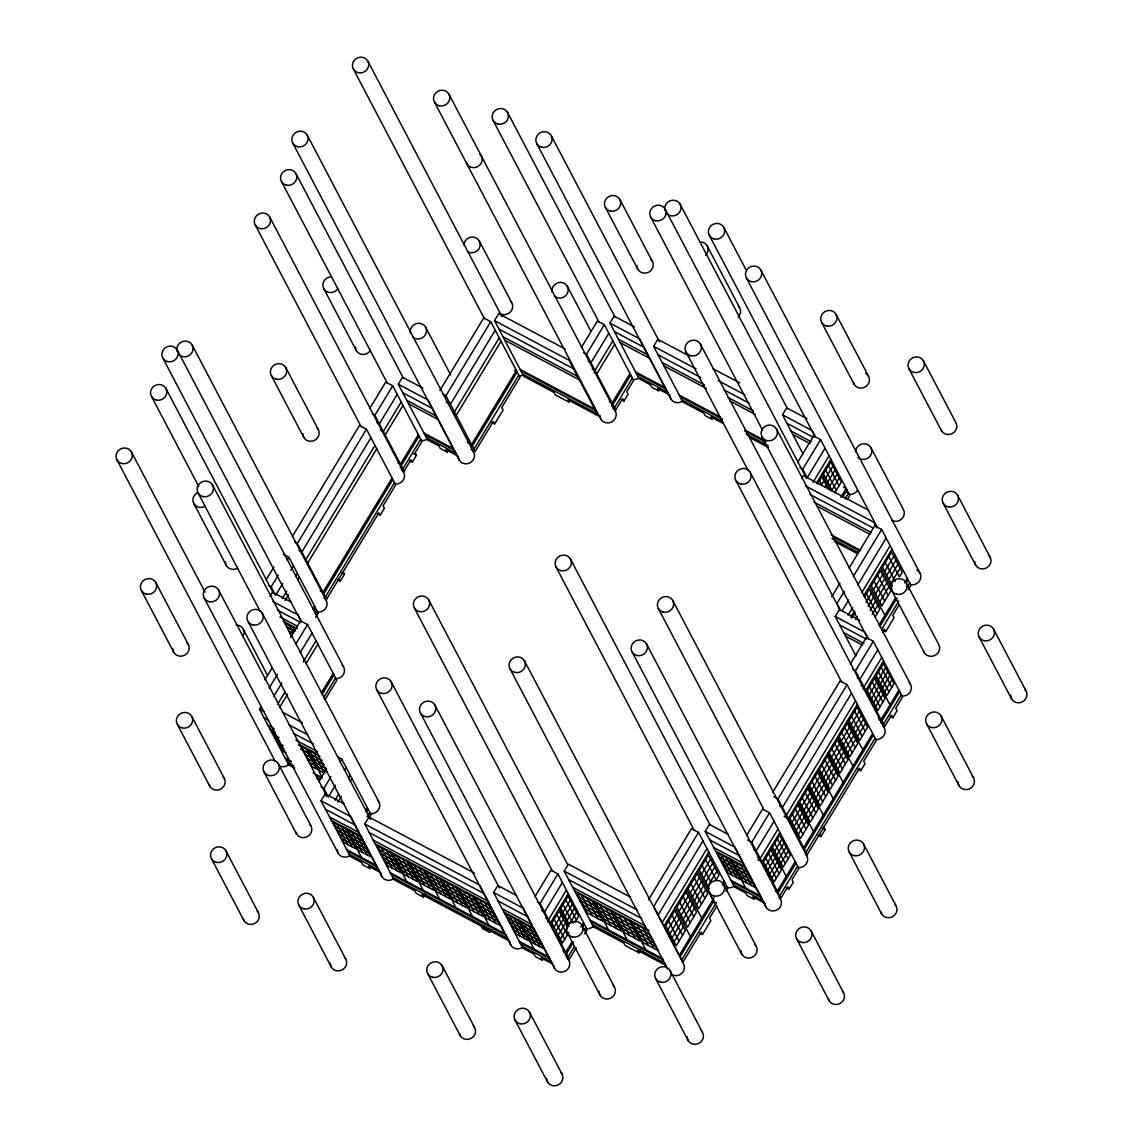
<?xml version="1.0" encoding="UTF-8"?>
<svg xmlns="http://www.w3.org/2000/svg" width="1143" height="1143" viewBox="0 0 1143 1143"><rect width="100%" height="100%" fill="white"/><g stroke="black" fill="none" stroke-linecap="round" stroke-linejoin="round"><path stroke-width="1.5" d="M265.933 580.173L273.963 566.899M292.237 536.667L359.474 425.51L366.46 429.225L395.707 484.946L383.105 505.792L384.405 508.264L380.205 515.207L377.419 513.721M369.66 408.665L385.734 382.105L392.721 385.82L421.967 441.541L415.138 452.828L416.438 455.3L412.237 462.243L409.451 460.758M282.75 583.559L275.606 595.374L271.134 586.845L278.278 575.043M287.207 560.27L288.979 557.327L283.393 554.355M380.205 515.207L378.904 512.736L326.641 599.146L297.394 543.439L366.46 429.225M412.237 462.243L410.937 459.772L404.122 471.059L374.861 415.338L392.721 385.82M270.005 596.346L272.52 592.174L291.279 602.147M448.885 449.37L447.213 452.142L440.226 448.427L438.926 445.956L427.568 439.926L398.307 384.205L402.507 377.261L422.839 388.063M290.779 570.286L293.465 565.856M370.932 437.755L301.866 551.955L299.066 550.469M397.192 394.349L379.333 423.867L376.547 422.381M282.292 598.575L286.764 591.202M295.68 576.443L297.466 573.486M305.867 559.599L374.947 445.384M401.207 401.979L383.348 431.497L380.548 430.011M285.007 600.561L288.579 594.66M297.494 579.901L299.28 576.944M307.681 563.056L376.761 448.842M385.162 434.954L403.022 405.436M264.905 679.799L272.22 667.712M290.508 637.48L300.566 620.849L307.553 624.564L336.799 680.285L324.969 699.845M439.869 390.52L483.746 317.968L490.747 321.683L519.994 377.404L501.791 407.494L503.091 409.966L494.69 423.853L491.904 422.367M312.825 609.076L314.611 606.133M392.078 478.031L323.012 592.231L320.211 590.745M418.338 434.626L400.479 464.144L397.693 462.658M313.611 610.591L315.397 607.633M323.798 593.746L392.878 479.546M401.279 465.644L419.138 436.126M269.148 688.043L277.378 674.441M295.666 644.209L307.553 624.564M494.69 423.853L493.39 421.381L475.188 451.471L445.941 395.749L490.747 321.683M315.239 613.691L317.025 610.733L314.239 609.248M325.426 596.846L394.506 482.646M420.753 439.226L402.907 468.744L400.107 467.258M294.794 768.096L288.736 764.881L259.49 709.16L261.175 706.388M494.505 320.597L569.028 360.216L598.275 415.923L568 399.836L569.3 402.307L555.327 394.878L554.026 392.406L523.751 376.318L494.505 320.597L498.705 313.653L565.456 349.144M315.682 617.277L318.24 613.048L288.979 557.327M337.499 579.701L340.3 581.187L344.5 574.243L343.2 571.771M273.634 696.573L281.864 682.971M300.138 652.739L312.025 633.093M495.219 330.213L450.413 404.279L446.227 402.05M277.635 704.217L284.95 692.115M303.238 661.883L316.039 640.723M454.428 411.909L499.22 337.842M279.449 707.674L287.679 694.058M305.967 663.826L317.854 644.181M501.034 341.3L456.243 415.366L453.442 413.88M321.283 693.015L333.17 673.37M516.365 370.489L471.559 444.556L467.373 442.327M322.083 694.53L333.97 674.87M472.359 446.07L517.15 371.989L514.364 370.503M323.712 697.63L335.599 677.97M473.988 449.17L518.779 375.09M318.654 781.812L326.684 768.525M581.301 347.558L597.36 320.997L604.347 324.712L633.608 380.419L626.778 391.706L628.078 394.192L623.878 401.136L621.078 399.65M327.584 795.585L323.855 788.47L330.999 776.668M339.914 761.91L341.7 758.952L337.514 756.723M623.878 401.136L622.578 398.65L615.748 409.937L586.502 354.23L604.347 324.712M359.831 833.847L379.99 872.252L368.646 866.223L369.946 868.694L362.96 864.98L361.659 862.508L350.301 856.464L321.04 800.757L325.241 793.813L344 803.772M609.948 323.083L639.651 338.871L668.898 394.592L657.539 388.563L658.839 391.035L651.853 387.32L650.553 384.848L639.194 378.804L609.948 323.083L614.148 316.14L634.465 326.941M328.327 797L335.471 785.198M344.4 770.439L346.186 767.482M608.833 333.227L590.974 362.76L588.174 361.274M335.013 800.214L338.585 794.299M348.401 778.069L350.187 775.111M612.834 340.871L594.989 370.389L592.188 368.903M337.728 802.186L341.3 796.285M350.215 781.526L352.001 778.569M614.648 344.329L596.803 373.847L594.003 372.361M365.546 810.716L367.332 807.758M629.979 373.504L612.119 403.022L609.319 401.536M366.331 812.216L368.117 809.273M612.905 404.536L630.765 375.018M367.074 816.802L369.746 812.373M632.393 378.119L614.534 407.637L611.748 406.151M424.91 894.24L423.224 897.026L416.238 893.312L414.938 890.826L393.978 879.681L364.717 823.974L368.918 817.031L474.388 873.081M723.333 423.524L710.832 416.881L712.132 419.367L705.145 415.652L703.845 413.166L682.871 402.022L653.625 346.3L657.825 339.357L689.3 356.087M369.246 817.502L370.961 814.673L341.7 758.952M503.906 912.1L533.595 927.887L552.555 963.978L541.196 957.948L542.496 960.42L535.51 956.705L534.21 954.234L522.851 948.19L493.605 892.483L497.805 885.525L516.565 895.498M803.286 454.4L782.498 414.809L786.698 407.865L807.029 418.667M491.304 929.53L489.618 932.317L482.632 928.602L484.303 925.816M534.881 896.755L550.955 870.18L557.941 873.895L587.188 929.616L584.63 933.845M797.528 462.501L813.602 435.926L820.588 439.641L849.835 495.362L847.277 499.591M576.158 947.847L569.343 959.134L540.082 903.413L557.941 873.895M825.06 448.17L807.215 477.688L802.729 469.173L820.588 439.641M640.709 950.076L639.023 952.862L625.05 945.432L623.749 942.961L593.474 926.859L564.228 871.137L568.428 864.194L630.522 897.212M801.757 478.417L803.443 475.631L868.637 510.292M562.413 882.425L544.568 911.943L541.768 910.457M566.428 890.054L548.569 919.572L545.768 918.086M813.002 482.375L829.075 455.8M568.242 893.512L550.383 923.03L547.583 921.544M816.602 482.875L830.89 459.257M817.488 483.846L821.817 476.688L828.175 488.804M554.055 927.102L561.342 915.072M562.985 912.343L570.271 900.313M823.989 480.817L821.731 484.532L819.56 480.403M825.632 478.088L832.918 466.058M556.155 931.102L563.442 919.058M565.085 916.343L572.357 904.299M824.589 487.289L826.089 484.818M827.732 482.089L835.004 470.059M558.255 935.088L565.528 923.058M567.185 920.329L574.458 908.299M829.832 486.089L837.105 474.045M560.356 939.089L567.628 927.059L559.17 910.942L551.883 922.972L562.456 943.089L568.985 932.288M576.558 912.3L569.285 924.33L560.813 908.214L568.1 896.169L578.658 916.286L575.015 922.315M839.205 478.045L831.933 490.076L823.46 473.959L830.747 461.929L841.305 482.046L834.776 492.833M571.957 941.889L565.714 952.219L562.913 950.733M580.887 927.13L583.559 922.701M840.848 497.305L846.206 488.447L843.405 486.961M573.643 941.918L566.499 953.733L563.699 952.248M582.573 927.159L584.359 924.216M842.534 497.334L847.006 489.961M574.372 946.504L568.128 956.834L565.328 955.348M584.202 930.259L585.988 927.316M845.063 498.962L848.635 493.062L845.834 491.576M648.538 899.698L691.501 828.661L698.502 832.375L727.748 888.082L725.934 891.097M831.718 596.817L839.948 583.216M849.092 568.1L874.695 525.78L881.682 529.495L910.942 585.216L908.214 589.717M698.502 832.375L653.696 906.442L682.942 962.163L701.145 932.074L702.445 934.545L710.846 920.658L709.546 918.172L716.832 906.142M844.206 591.474L836.89 603.561L840.619 610.662M853.335 576.358L881.682 529.495M705.231 831.361L734.935 847.149L764.196 902.87L752.837 896.826L754.137 899.312L747.151 895.598L745.85 893.112L734.492 887.082L705.231 831.361L709.432 824.417L728.191 834.39M856.007 656.039L835.219 616.448L839.419 609.505L859.75 620.306M658.168 914.971L702.974 840.905M842.277 610.576L848.678 599.989M857.821 584.873L886.168 538.024M662.183 922.601L706.974 848.535M848.106 615.191L852.678 607.633M861.822 592.517L890.168 545.654M663.997 926.059L708.789 851.992M850.835 617.134L854.493 611.091M863.637 595.974L891.983 549.111M851.721 618.106L855.207 612.334M864.665 596.703L869.237 589.145L879.796 609.262L875.224 616.82M667.883 929.773L677.013 914.686M679.085 911.257L688.215 896.155M690.286 892.74L699.416 877.638M701.473 874.224L710.617 859.122M855.636 619.349L857.379 616.463M865.965 602.275L871.395 593.288M873.466 589.859L882.596 574.772M884.668 571.343L893.797 556.255M669.984 933.774L679.113 918.672M681.171 915.257L690.315 900.155M692.372 896.741L701.516 881.639M703.574 878.224L712.703 863.122M868.066 606.276L873.495 597.275M875.567 593.86L884.696 578.758M886.768 575.343L895.898 560.241M672.07 937.774L681.214 922.672M683.271 919.258L692.415 904.156M694.473 900.741L703.602 885.639M705.674 882.225L714.804 867.123M870.166 610.262L875.595 601.275M877.667 597.86L886.797 582.759M888.868 579.344L897.998 564.242M674.17 941.761L683.3 926.673M685.371 923.244L694.501 908.156M696.573 904.727L705.702 889.625M707.774 886.211L716.904 871.109M872.252 614.262L877.695 605.276M879.767 601.847L888.897 586.759M890.969 583.33L900.098 568.242M746.522 835.633L762.581 809.073L769.568 812.787L798.828 868.509L791.999 879.796L793.299 882.267L789.099 889.211L786.298 887.725M772.825 792.128L840.062 680.971L847.049 684.686L876.295 740.407L863.694 761.252L864.994 763.724L860.793 770.668L858.007 769.182M850.249 664.126L866.323 637.565L873.309 641.28L902.556 697.001L895.726 708.289L897.026 710.76L892.826 717.704L890.04 716.218M679.313 955.248L714.061 897.798M722.29 884.196L724.119 881.167M878.967 625.15L895.426 597.946M904.556 582.83L907.299 578.301M680.114 956.748L713.932 900.827M723.076 885.711L724.905 882.682M879.753 626.664L897.126 597.946M906.27 582.83L908.099 579.801M789.099 889.211L787.798 886.739L780.969 898.027L751.723 842.305L769.568 812.787M860.793 770.668L859.493 768.196L807.229 854.607L777.983 798.9L847.049 684.686M892.826 717.704L891.526 715.232L884.711 726.519L855.45 670.798L873.309 641.28M681.742 959.849L716.475 902.413M881.382 629.764L898.755 601.047M906.985 587.445L909.728 582.901M882.51 632.193L884.339 629.193L885.639 631.665L894.04 617.777L892.74 615.305L899.112 604.761M774.054 821.317L756.195 850.835L753.408 849.349M851.521 693.215L782.455 807.415L779.655 805.929M877.781 649.81L859.922 679.328L857.136 677.842M778.054 828.946L760.209 858.464L757.409 856.979M786.455 815.059L855.535 700.845M881.796 657.439L863.937 686.957L861.136 685.471M779.869 832.404L762.024 861.922L757.823 859.693M857.35 704.302L788.27 818.517L784.084 816.288M883.61 660.897L865.751 690.415L862.951 688.929M765.696 865.994L772.968 853.95M774.625 851.235L781.898 839.191M792.042 822.431L800.086 809.13M801.9 806.115L809.958 792.813M811.773 789.813L819.817 776.497M821.646 773.497L829.689 760.181M831.504 757.18L839.548 743.879M841.377 740.864L849.42 727.562M851.249 724.548L859.293 711.246M869.423 694.487L876.71 682.442M878.353 679.728L885.639 667.683M767.796 869.98L775.068 857.95M776.726 855.221L783.998 843.191M794.142 826.432L802.186 813.13M804 810.116L812.044 796.814M813.873 793.799L821.917 780.498M823.732 777.483L831.79 764.181M833.604 761.167L841.648 747.865M843.477 744.865L851.521 731.549M853.335 728.548L861.393 715.232M871.523 698.487L878.81 686.443M880.453 683.714L887.725 671.684M769.896 873.981L777.169 861.951M778.812 859.222L786.098 847.192M796.228 830.432L804.286 817.131M806.101 814.116L814.145 800.814M815.973 797.8L824.017 784.498M825.832 781.483L833.876 768.182M835.704 765.167L843.748 751.865M845.577 748.851L853.621 735.549M855.435 732.534L863.479 719.233M873.623 702.474L880.896 690.443M882.553 687.715L889.825 675.684M771.982 877.981L779.269 865.937M780.912 863.222L788.199 851.178M798.328 834.419L806.372 821.117M808.201 818.102L816.245 804.801M818.059 801.8L826.118 788.484M827.932 785.484L835.976 772.182M837.805 769.168L845.849 755.866M847.663 752.851L855.721 739.55M857.536 736.535L865.58 723.233M875.724 706.474L882.996 694.43M884.639 691.715L891.926 679.671M777.34 891.111L795.199 861.593M803.6 847.692L872.666 733.492M898.927 690.086L881.067 719.604L878.281 718.118M795.985 863.094L778.14 892.612L775.34 891.126M804.386 849.206L873.466 735.006M899.727 691.586L881.867 721.104L879.067 719.619M779.769 895.712L797.614 866.194M806.015 852.307L875.095 738.107M901.341 694.687L883.496 724.205L880.696 722.719M818.088 835.162L820.888 836.647L825.089 829.704L823.789 827.232M712.918 368.646L739.678 382.862M653.625 346.3L696.116 368.903M718.161 380.605L744.922 394.835M782.498 414.809L812.202 430.597L815.188 436.283M614.42 331.613L644.123 347.401M658.097 354.83L700.602 377.419M724.205 389.977L749.394 403.365M786.984 423.339L813.559 437.469M618.434 339.257L648.138 355.044M662.111 362.474L704.602 385.062M728.22 397.607L753.394 410.994M790.985 430.968L811.316 441.769M620.249 342.714L649.953 358.502M663.926 365.931L706.417 388.52M730.034 401.064L755.223 414.452M792.799 434.426L810.001 443.57M635.565 371.889L665.269 387.677M679.242 395.107L720.176 416.866M745.35 430.254L765.81 441.127M636.365 373.404L666.055 389.191M680.042 396.621L722.533 419.21M744.579 430.925L765.038 441.798M637.994 376.504L667.683 392.292M681.671 399.721L722.59 421.467M746.208 434.026L768.239 445.741M749.908 437.655L768.668 447.627M583.702 352.744L586.502 354.23M799.943 467.687L802.729 469.173M805.444 485.875L873.752 522.194L876.738 527.88M498.977 329.127L573.5 368.732M809.93 494.405L873.581 528.252M502.991 336.756L577.515 376.376M813.93 502.048L871.38 532.581M504.806 340.214L579.33 379.833M817.302 506.32L870.08 534.381M612.948 408.451L615.748 409.937M520.122 369.403L594.646 409.008M831.061 534.681L860.565 550.369M520.922 370.904L595.446 410.523M833.418 537.024L859.807 551.055M522.551 374.004L597.06 413.623M831.933 538.467L858.336 552.498M834.547 541.511L857.25 553.583M443.141 394.264L445.941 395.749M882.839 630.179L885.639 631.665M398.307 384.205L428.011 399.993L435.697 414.623M835.219 616.448L864.922 632.236L867.908 637.923M402.793 392.735L432.483 408.522M839.705 624.978L866.28 639.094M406.794 400.364L436.497 416.152L452.828 447.256M843.705 632.608L864.022 643.409M408.608 403.822L438.312 419.61M845.52 636.065L862.722 645.209M471.002 449.242L475.188 451.471M423.939 433.011L453.628 448.799L457.271 455.714L445.913 449.67L447.213 452.142M424.725 434.511L454.428 450.299M426.353 437.612L456.057 453.4M372.061 413.852L374.861 415.338M852.649 669.312L855.45 670.798M413.652 453.814L416.438 455.3M401.322 469.573L404.122 471.059M294.594 541.953L297.394 543.439M773.782 796.671L777.983 798.9M341.7 572.757L344.5 574.243M822.288 828.218L825.089 829.704M323.84 597.66L326.641 599.146M268.334 585.359L271.134 586.845M747.522 840.076L751.723 842.305M315.439 611.562L318.24 613.048M273.02 601.618L298.023 614.905L301.009 620.592M277.492 610.148L300.938 622.606M709.717 839.891L739.407 855.678M279.935 616.949L297.137 626.078M713.718 847.52L743.421 863.308M283.307 621.235L297.38 628.707M715.532 850.978L745.236 866.765M286.593 626.893L294.951 631.336L292.779 627.207L284.421 622.749L285.864 625.507M719.761 857.136L731.863 863.579M734.606 865.037L746.722 871.466M288.693 630.879L293.308 633.336L289.036 625.207M721.847 861.136L733.963 867.58M736.706 869.023L748.808 875.467M723.948 865.137L736.063 871.566M738.807 873.023L750.908 879.467M726.048 869.123L738.164 875.567M740.907 877.024L753.008 883.453M730.863 880.167L760.552 895.955M731.649 881.682L761.352 897.469M733.277 884.782L762.981 900.57M699.659 933.059L702.445 934.545M282.321 712.118L302.509 722.847M259.49 709.16L264.147 711.632M288.993 724.833L307.624 734.749M564.228 871.137L637.194 909.928M263.962 717.69L268.619 720.161M293.465 733.363L313.653 744.093M568.7 879.667L641.666 918.458M267.976 725.319L274.177 728.62M295.923 740.178L317.654 751.723M572.7 887.311L645.681 926.087M269.791 728.777L274.449 731.249M299.295 744.464L317.925 754.366M574.529 890.768L649.053 930.373M275.32 732.649L272.191 730.991L282.75 751.108L285.879 752.766M298.423 744.936L306.01 748.965L316.568 769.082L311.882 766.582L301.309 746.479M319.94 756.38L309.453 750.794L320.011 770.911L324.712 773.411L314.154 753.294M274.363 735.12L279.049 737.621M300.58 749.065L308.181 753.094M311.625 754.923L322.112 760.509M579.087 897.112L594.289 905.185M597.718 907.013L612.919 915.086M616.348 916.915L631.55 924.987M634.979 926.816L650.181 934.888L656.468 946.875L641.28 938.803M276.463 739.121L279.592 740.778M305.581 754.594L310.282 757.095M313.725 758.923L324.212 764.51M581.187 901.098L596.389 909.171M599.818 911L615.02 919.086M618.449 920.901L633.651 928.988M637.08 930.816L652.282 938.889M278.549 743.107L283.25 745.607M307.681 758.595L312.382 761.095M315.811 762.924L326.312 768.496M583.287 905.099L598.475 913.171M601.918 915L617.106 923.073M620.549 924.901L635.737 932.974M639.18 934.803L654.367 942.889M280.649 747.108L283.778 748.779M309.782 762.595L314.482 765.081M317.911 766.91L326.955 771.725M585.387 909.099L600.575 917.172M604.018 919.001L619.206 927.073M622.649 928.902L637.837 936.974M285.107 757.966L291.322 761.267M313.053 772.811L322.369 777.769L307.053 748.579M589.845 919.944L662.811 958.734M285.907 759.466L290.565 761.952M315.397 775.154L321.612 778.454M590.631 921.458L663.612 960.249M287.536 762.567L293.737 765.867M317.025 778.254L320.14 779.897M592.26 924.558L665.24 963.349M666.483 965.678L637.723 950.39L639.023 952.862M321.054 786.984L323.855 788.47M537.296 901.927L540.082 903.413M321.04 800.757L350.744 816.545L359.231 832.704L329.527 816.916M364.717 823.974L479.617 885.053L504.434 932.317M493.605 892.483L523.308 908.271L531.781 924.43L502.091 908.642M325.526 809.287L355.216 825.075M369.203 832.504L484.103 893.569M498.077 900.998L527.78 916.786M373.204 840.134L488.104 901.213M331.341 820.374L361.045 836.162M375.018 843.591L489.918 904.67M335.571 826.532L347.672 832.961M350.415 834.419L362.531 840.862M379.39 849.82L392.778 856.936M395.807 858.55L409.18 865.665M412.223 867.28L425.596 874.395M428.625 875.995L442.012 883.11M445.041 884.725L458.429 891.84M461.458 893.455L474.845 900.57M477.874 902.17L491.261 909.285M508.121 918.258L520.236 924.687M522.965 926.144L535.081 932.588M337.656 830.518L349.772 836.962M352.515 838.419L364.617 844.863M381.491 853.821L394.864 860.936M397.893 862.551L411.28 869.666M414.309 871.266L427.696 878.381M430.725 879.996L444.113 887.111M447.142 888.725L460.529 895.841M463.558 897.441L476.945 904.556M479.974 906.17L493.362 913.286M510.221 922.244L522.322 928.688M525.066 930.145L537.181 936.574M339.757 834.519L351.873 840.962M354.616 842.42L366.717 848.849M383.577 857.821L396.964 864.922M399.993 866.537L413.38 873.652M416.409 875.267L429.797 882.382M432.826 883.996L446.213 891.111M449.242 892.712L462.629 899.827M465.658 901.441L479.046 908.556M482.075 910.171L495.462 917.286M512.321 926.244L524.423 932.688M527.166 934.145L539.282 940.575M566.542 957.648L569.343 959.134M341.857 838.519L353.973 844.948M356.702 846.406L368.818 852.849M385.677 861.808L399.064 868.923M402.093 870.537L415.481 877.653M418.509 879.267L431.897 886.382M434.926 887.982L448.313 895.098M451.342 896.712L464.73 903.827M467.758 905.442L481.146 912.557M484.175 914.157L497.548 921.272M514.421 930.245L526.523 936.674M529.266 938.132L541.382 944.575M346.672 849.549L376.361 865.337M390.349 872.766L505.249 933.845L508.878 940.76L421.924 894.54L423.224 897.026M519.222 941.275L548.926 957.062M347.458 851.064L377.161 866.851M391.135 874.281L506.035 935.36M520.022 942.789L549.712 958.577M349.086 854.164L378.79 869.952M392.763 877.381L507.663 938.46M521.637 945.89L551.34 961.677M923.315 360.602L955.819 422.51A8.258 7.772 -27.7 0 1 951.676 433.84A8.258 7.772 -27.7 0 1 940.775 428.954M909.042 368.918L941.546 430.825M957.463 495.005L989.967 556.912M943.204 503.32L975.708 565.228M835.962 314.168L868.466 376.076M993.453 628.864L1025.957 690.772M821.688 322.483L854.192 384.391M979.194 637.18L1011.698 699.087M870.795 447.427L903.299 509.335A8.258 7.772 -27.7 0 1 891.969 520.436M760.738 269.791L919.829 572.8M723.662 227.143L745.993 269.691M746.465 278.106L877.381 527.466M906.099 582.43L938.603 644.338A8.258 7.772 -27.7 0 1 934.46 655.668A8.258 7.772 -27.7 0 1 923.558 650.781M888.811 556.784L899.37 576.901L902.198 572.229L891.626 552.112L882.496 567.214L892.354 586.002M885.325 562.542L895.183 581.33M709.403 235.458L815.288 437.14M828.489 465.644L839.048 485.761M880.782 567.628L892.069 589.131M891.84 590.745L924.344 652.653M825.717 470.244L836.276 490.361M707.074 245.659L739.578 307.567M877.61 575.3L888.168 595.417M679.985 203.925L787.527 408.765M821.96 474.031L830.832 490.918M874.124 581.073L884.682 601.175M940.946 715.689L973.45 777.597M869.58 586.145L884.911 615.334M665.026 208.883L806.587 478.517M866.408 593.817L876.967 613.934M776.383 428.768L910.399 684.043M926.673 724.005L959.177 785.913M650.767 217.213L762.524 430.068M762.124 437.083L868.008 638.78M881.21 667.283L891.769 687.386M878.438 671.87L888.997 691.986M874.681 675.656L889.997 704.845M700.33 343.9L840.234 610.362M619.72 199.225L652.224 261.133M872.28 682.042L882.853 702.159M869.509 686.629L880.067 706.745M750.122 472.188L884.139 727.448M686.071 352.215L748.151 470.459M605.461 207.54L637.965 269.448M735.863 480.503L841.748 682.185M854.635 711.217L865.194 731.334M551.112 135.417L659.482 341.828M851.564 716.304L862.122 736.421M847.477 720.619L862.808 749.808M844.763 727.534L855.321 747.651M536.839 143.732L670.855 398.993M841.691 732.62L852.249 752.737M837.619 736.935L852.935 766.124M507.435 112.2L614.977 317.04M834.89 743.85L845.463 763.967M831.833 748.936L842.391 769.053M827.746 753.251L843.063 782.441M493.162 120.515L599.046 322.212M825.032 760.166L835.59 780.283M863.465 843.777L895.969 905.685M821.96 765.253L832.518 785.355M567.214 286.05L590.774 330.941M817.874 769.568L833.204 798.757M815.159 776.483L825.717 796.6M849.206 852.092L881.71 914M812.087 781.555L822.646 801.672M448.799 93.955L615.191 410.88M808.015 785.884L823.331 815.073M805.301 792.799L815.859 812.916M802.229 797.871L812.787 817.988M819.588 834.176L820.888 836.647M434.54 102.27L600.918 419.195M798.143 802.2L813.459 831.375M795.428 809.115L805.986 829.232M792.356 814.187L802.915 834.304M672.655 600.275L806.672 855.535M479.174 240.759L511.678 302.666M658.382 608.59L764.281 810.287M777.483 838.791L788.041 858.893M367.703 60.865L501.934 316.54M774.697 843.377L785.27 863.494M770.953 847.163L786.27 876.352M810.958 930.602L843.463 992.51M768.553 853.55L779.112 873.652M353.43 69.18L484.346 318.54M765.781 858.136L776.34 878.253M646.395 643.695L780.412 898.955M796.685 938.917L829.189 1000.825M632.136 652.01L766.139 907.271M740.807 865.351L751.365 885.468M736.178 862.894L746.736 883.01M730.391 858.879L745.707 888.054M570.343 558.813L710.246 825.275M725.948 857.45L736.521 877.567M721.333 854.993L731.891 875.109M723.605 884.168L756.109 946.075M556.084 567.128L694.315 830.447M705.617 859.665L716.175 879.781L719.004 875.109L708.446 854.993L699.316 870.094L709.174 888.883M425.51 326.969L450.699 374.947M702.131 865.422L710.603 881.553M709.332 892.483L741.836 954.391M697.601 870.509L712.918 899.684M307.096 134.874L473.488 451.799M694.415 878.181L704.974 898.298M690.929 883.939L701.488 904.056M686.4 889.025L701.716 918.215M292.837 143.189L459.215 460.115M683.214 896.698L693.787 916.815M679.728 902.456L690.301 922.572M295.794 173.307L403.336 378.147M675.199 907.542L690.515 936.731M672.027 915.214L682.585 935.331M281.535 181.637L387.42 383.319M668.541 920.972L679.099 941.089M524.351 660.625L683.428 963.649A8.258 7.772 -27.7 0 1 672.098 974.75M331.17 276.82A8.258 7.772 -27.7 0 0 323.898 288.85L356.402 350.758M669.941 970.378L702.445 1032.286M649.453 933.517L648.01 930.759L632.822 922.687L643.38 942.804L658.568 950.876L657.168 948.204M510.078 668.941L667.512 968.807M269.534 216.727L403.55 471.988M643.309 928.259L653.867 948.376M637.508 925.173L648.067 945.29M630.422 920.472L645.738 949.662M624.678 918.358L635.237 938.474M655.682 978.694L688.186 1040.601M618.877 915.272L629.436 935.388M255.275 225.042L361.159 426.725M611.791 910.571L627.107 939.746M606.047 908.456L616.606 928.573M600.246 905.37L610.805 925.487M593.16 900.67L608.476 929.845M587.416 898.555L597.975 918.672M428.639 599.732L567.714 864.622M581.616 895.469L592.174 915.586M581.901 925.087L614.405 986.995M414.38 608.047L552.626 871.366M565.842 899.898L576.401 920.015M285.65 367.36L318.154 429.268M563.07 904.484L572.929 923.273M559.313 908.271L568.985 926.702M567.628 933.402L600.132 995.31M556.912 914.657L567.485 934.774M271.377 375.676L303.881 437.583M554.141 919.243L564.699 939.36M434.754 704.802L568.771 960.063M420.495 713.118L554.512 968.378M529.166 926.459L539.725 946.575M524.551 924.001L535.11 944.118M518.751 919.986L534.067 949.176M339 578.715L340.3 581.187M391.077 681.585L499.448 887.997M514.321 918.572L524.88 938.689M509.692 916.115L520.251 936.231M376.819 689.901L510.835 945.161M192.067 344.815L326.084 600.075M484.946 902.956L495.519 923.073M479.846 900.241L490.404 920.358M473.502 895.941L488.833 925.13M488.318 929.83L489.618 932.317M468.544 894.226L479.103 914.343M529.38 1011.912L561.885 1073.82M463.429 891.511L473.988 911.628M481.332 926.116L482.632 928.602M177.108 349.787L343.5 666.712M457.1 887.211L472.416 916.4M452.128 885.511L462.686 905.627M447.013 882.796L457.571 902.913M440.684 878.496L456 907.671M515.122 1020.228L547.626 1082.135M435.712 876.781L446.27 896.898M162.849 358.102L301.095 621.421M430.597 874.066L441.155 894.183M424.267 869.766L439.584 898.955M293.48 626.635L295.094 629.707M419.295 868.051L429.854 888.168M165.806 388.234L273.348 593.074M414.18 865.337L424.739 885.454M212.412 484.789L378.804 801.714M287.293 628.221L290.779 634.879M407.851 861.036L423.167 890.226M402.879 859.336L413.437 879.453M397.764 856.621L408.337 876.738M391.435 852.307L406.751 881.496M151.548 396.55L198.696 486.361M262.204 613.077L370.575 819.502M386.463 850.606L397.021 870.723M198.139 493.104L260.233 611.362M381.362 847.892L391.92 868.008M442.027 965.478L474.531 1027.386M197.082 492.919A8.258 7.772 -27.7 0 0 193.91 503.763L226.414 565.671M247.945 621.392L381.948 876.652M356.616 834.733L367.174 854.85M427.768 973.793L460.272 1035.701M351.987 832.275L362.545 852.392M243.016 628.707L267.391 675.142M346.2 828.261L361.517 857.45M218.527 589.859L326.898 796.285M325.241 793.813L326.741 796.642M341.757 826.846L352.315 846.963M337.142 824.389L347.701 844.506M131.302 451.699L205.054 592.16M204.268 598.175L338.271 853.435M278.306 763.71L310.81 825.617M117.043 460.015L275.306 761.467M264.047 772.025L296.551 833.933M155.662 582.273L188.166 644.181M313.153 896.969L345.657 958.877M141.389 590.588L173.893 652.496M298.894 905.285L331.399 967.192M191.653 716.147L224.142 778.054M177.379 724.462L209.883 786.37M225.8 850.535L258.304 912.443M211.541 858.85L244.031 920.758M370.518 350.315A8.258 7.772 -27.7 0 1 355.373 346.858M338.014 288.407A8.258 7.772 -27.7 0 1 323.898 288.85M402.293 470.402A8.258 7.772 -27.7 0 1 394.178 483.818M428.339 438.126A8.258 7.772 -27.7 0 1 420.424 440.398M410.466 333.413A8.258 7.772 -27.7 0 1 419.238 323.269A8.258 7.772 -27.7 0 1 425.71 334.227A8.258 7.772 -27.7 0 1 412.509 336.871M472.216 450.199A8.258 7.772 -27.7 0 1 469.344 463.129A8.258 7.772 -27.7 0 1 458.2 456.2M316.882 427.682A8.258 7.772 -27.7 0 1 313.996 440.598A8.258 7.772 -27.7 0 1 302.866 433.683M257.032 910.857A8.258 7.772 -27.7 0 1 255.118 923.287A8.258 7.772 -27.7 0 1 243.259 918.886M393.035 879.196A8.258 7.772 -27.7 0 1 380.933 872.752M349.358 855.978A8.258 7.772 -27.7 0 1 337.256 849.535M309.553 824.032A8.258 7.772 -27.7 0 1 307.638 836.476A8.258 7.772 -27.7 0 1 295.766 832.061M377.533 800.129A8.258 7.772 -27.7 0 1 369.418 813.545M344.386 957.291A8.258 7.772 -27.7 0 1 341.514 970.207A8.258 7.772 -27.7 0 1 330.37 963.292M186.895 642.595A8.258 7.772 -27.7 0 1 184.009 655.525A8.258 7.772 -27.7 0 1 172.879 648.595M177.022 351.258A8.258 7.772 -27.7 0 1 185.78 341.114A8.258 7.772 -27.7 0 1 192.253 352.073A8.258 7.772 -27.7 0 1 179.065 354.73M324.812 598.489A8.258 7.772 -27.7 0 1 316.697 611.905M236.029 624.992A8.258 7.772 -27.7 0 1 242.873 636.58M342.228 665.126A8.258 7.772 -27.7 0 1 336.228 678.742M204.983 506.306A8.258 7.772 -27.7 0 1 193.91 503.763M237.487 568.214A8.258 7.772 -27.7 0 1 225.385 561.77M842.191 990.924A8.258 7.772 -27.7 0 1 840.276 1003.354A8.258 7.772 -27.7 0 1 828.418 998.953M805.401 853.95A8.258 7.772 -27.7 0 1 797.285 867.366M779.14 897.369A8.258 7.772 -27.7 0 1 776.268 910.285A8.258 7.772 -27.7 0 1 765.124 903.37M754.837 944.489A8.258 7.772 -27.7 0 1 751.951 957.405A8.258 7.772 -27.7 0 1 740.821 950.49M733.549 886.582A8.258 7.772 -27.7 0 1 727.348 887.568M894.698 904.099A8.258 7.772 -27.7 0 1 892.783 916.543A8.258 7.772 -27.7 0 1 880.924 912.128M613.92 409.28A8.258 7.772 -27.7 0 1 611.048 422.21A8.258 7.772 -27.7 0 1 599.904 415.295M479.903 154.019A8.258 7.772 -27.7 0 1 477.988 166.464A8.258 7.772 -27.7 0 1 466.13 162.049M664.94 210.369A8.258 7.772 -27.7 0 1 673.713 200.225A8.258 7.772 -27.7 0 1 680.185 211.184A8.258 7.772 -27.7 0 1 666.983 213.827M857.536 490.276A8.258 7.772 -27.7 0 1 848.292 494.233M855.521 451.842A8.258 7.772 -27.7 0 1 865.923 443.913A8.258 7.772 -27.7 0 1 870.652 455.3A8.258 7.772 -27.7 0 1 857.807 457.329M865.537 373.29A8.258 7.772 -27.7 0 1 866.18 386.32A8.258 7.772 -27.7 0 1 853.421 382.519M650.967 259.547A8.258 7.772 -27.7 0 1 648.081 272.477A8.258 7.772 -27.7 0 1 636.937 265.547M681.942 401.522A8.258 7.772 -27.7 0 1 669.841 395.092M638.265 378.304A8.258 7.772 -27.7 0 1 634.165 379.49M552.169 292.494A8.258 7.772 -27.7 0 1 560.942 282.35A8.258 7.772 -27.7 0 1 567.414 293.308A8.258 7.772 -27.7 0 1 554.212 295.951M738.321 305.981A8.258 7.772 -27.7 0 1 738.107 317.111M700.087 241.945A8.258 7.772 -27.7 0 1 705.617 255.203M1024.685 689.186A8.258 7.772 -27.7 0 1 1021.813 702.102A8.258 7.772 -27.7 0 1 1010.669 695.187M882.882 725.862A8.258 7.772 -27.7 0 1 874.766 739.278M909.128 682.442A8.258 7.772 -27.7 0 1 901.013 695.858M972.179 776.011A8.258 7.772 -27.7 0 1 969.307 788.927A8.258 7.772 -27.7 0 1 958.163 782.012M222.885 776.454A8.258 7.772 -27.7 0 1 220.97 788.899A8.258 7.772 -27.7 0 1 209.098 784.498M701.173 1030.7A8.258 7.772 -27.7 0 1 698.302 1043.63A8.258 7.772 -27.7 0 1 687.157 1036.701M988.709 555.312A8.258 7.772 -27.7 0 1 985.823 568.242A8.258 7.772 -27.7 0 1 974.679 561.327M510.407 301.08A8.258 7.772 -27.7 0 1 500.334 313.768M463.887 245.173A8.258 7.772 -27.7 0 1 473.602 237.115A8.258 7.772 -27.7 0 1 479.646 247.359A8.258 7.772 -27.7 0 1 467.83 251.86M560.627 1072.234A8.258 7.772 -27.7 0 1 557.741 1085.15A8.258 7.772 -27.7 0 1 546.611 1078.235M521.922 947.69A8.258 7.772 -27.7 0 1 509.807 941.26M567.514 958.477A8.258 7.772 -27.7 0 1 564.628 971.393A8.258 7.772 -27.7 0 1 553.483 964.478M613.134 985.409A8.258 7.772 -27.7 0 1 610.262 998.325A8.258 7.772 -27.7 0 1 599.118 991.41M593.56 926.201A8.258 7.772 -27.7 0 1 585.645 928.487M473.273 1025.8A8.258 7.772 -27.7 0 1 471.359 1038.23A8.258 7.772 -27.7 0 1 459.486 1033.829M523.608 374.733A8.258 7.772 -27.7 0 1 519.508 375.918M916.886 570.014A8.258 7.772 -27.7 0 1 910.442 584.63M288.922 764.267A8.258 7.772 -27.7 0 1 279.063 765.824M674.841 910.542L665.712 925.644L676.27 945.761L685.4 930.659L674.841 910.542M686.043 892.026L676.913 907.128L687.472 927.244L696.601 912.143L686.043 892.026M697.244 873.509L688.115 888.611L698.673 908.728L707.803 893.626L697.244 873.509M880.439 570.628L871.295 585.73L881.853 605.847L890.997 590.745L880.439 570.628M770.811 849.82L763.524 861.865L774.082 881.967L781.369 869.937L770.811 849.82M779.726 835.062L772.454 847.092L783.012 867.208L790.299 855.178L779.726 835.062M797.914 805.001L789.87 818.302L800.429 838.419L808.472 825.117L797.914 805.001M807.787 788.684L799.729 801.986L810.301 822.103L818.345 808.801L807.787 788.684M817.645 772.368L809.601 785.67L820.16 805.786L828.204 792.485L817.645 772.368M827.518 756.052L819.474 769.353L830.032 789.47L838.076 776.168L827.518 756.052M837.39 739.735L829.332 753.051L839.905 773.154L847.949 759.852L837.39 739.735M847.249 723.419L839.205 736.735L849.763 756.852L857.807 743.536L847.249 723.419M857.121 707.117L849.078 720.419L859.636 740.535L867.68 727.234L857.121 707.117M874.538 678.313L867.251 690.358L877.824 710.475L885.096 698.43L874.538 678.313M883.468 663.554L876.181 675.599L886.739 695.701L894.026 683.671L883.468 663.554M729.691 859.45L717.59 853.007L728.148 873.123L740.264 879.567L729.691 859.45M744.55 867.337L732.434 860.908L742.993 881.01L755.109 887.454L744.55 867.337M592.117 901.055L576.929 892.969L587.488 913.086L602.675 921.158L592.117 901.055M610.748 910.957L595.56 902.87L606.119 922.987L621.306 931.074L610.748 910.957M629.379 920.858L614.191 912.786L624.75 932.902L639.937 940.975L629.379 920.858M345.5 828.832L333.399 822.403L343.957 842.505L356.073 848.949L345.5 828.832M360.359 836.733L348.244 830.289L358.802 850.406L370.918 856.85L360.359 836.733M390.606 852.807L377.219 845.691L387.777 865.808L401.164 872.923L390.606 852.807M407.022 861.536L393.635 854.421L404.193 874.538L417.581 881.653L407.022 861.536M423.439 870.252L410.051 863.136L420.61 883.253L433.997 890.368L423.439 870.252M439.841 878.981L426.468 871.866L437.026 891.983L450.413 899.098L439.841 878.981M456.257 887.711L442.87 880.596L453.442 900.713L466.815 907.828L456.257 887.711M472.673 896.426L459.286 889.311L469.844 909.428L483.232 916.543L472.673 896.426M489.09 905.156L475.702 898.041L486.261 918.158L499.648 925.273L489.09 905.156M518.065 920.558L505.949 914.114L516.507 934.231L528.623 940.675L518.065 920.558M532.909 928.445L520.808 922.015L531.366 942.132L543.468 948.561L532.909 928.445M260.161 228.557A8.258 7.772 -27.7 0 0 270.32 218.599A8.258 7.772 -27.7 0 0 256.746 215.498A8.258 7.772 -27.7 0 0 260.161 228.557M286.407 185.137A8.258 7.772 -27.7 0 0 296.58 175.193A8.258 7.772 -27.7 0 0 282.993 172.093A8.258 7.772 -27.7 0 0 286.407 185.137M297.709 146.69A8.258 7.772 -27.7 0 0 307.881 136.746A8.258 7.772 -27.7 0 0 294.308 133.645A8.258 7.772 -27.7 0 0 297.709 146.69M276.263 379.19A8.258 7.772 -27.7 0 0 286.422 369.232A8.258 7.772 -27.7 0 0 272.848 366.131A8.258 7.772 -27.7 0 0 276.263 379.19M216.413 862.365A8.258 7.772 -27.7 0 0 226.585 852.407A8.258 7.772 -27.7 0 0 212.998 849.306A8.258 7.772 -27.7 0 0 216.413 862.365M252.817 624.907A8.258 7.772 -27.7 0 0 262.99 614.948A8.258 7.772 -27.7 0 0 249.403 611.848A8.258 7.772 -27.7 0 0 252.817 624.907M209.14 601.689A8.258 7.772 -27.7 0 0 219.313 591.731A8.258 7.772 -27.7 0 0 205.726 588.631A8.258 7.772 -27.7 0 0 209.14 601.689M268.934 775.54A8.258 7.772 -27.7 0 0 279.092 765.581A8.258 7.772 -27.7 0 0 265.519 762.481A8.258 7.772 -27.7 0 0 268.934 775.54M203.025 496.619A8.258 7.772 -27.7 0 0 213.184 486.661A8.258 7.772 -27.7 0 0 199.611 483.56A8.258 7.772 -27.7 0 0 203.025 496.619M303.767 908.799A8.258 7.772 -27.7 0 0 313.939 898.841A8.258 7.772 -27.7 0 0 300.352 895.741A8.258 7.772 -27.7 0 0 303.767 908.799M146.275 594.103A8.258 7.772 -27.7 0 0 156.434 584.144A8.258 7.772 -27.7 0 0 142.861 581.044A8.258 7.772 -27.7 0 0 146.275 594.103M156.42 400.064A8.258 7.772 -27.7 0 0 166.592 390.106A8.258 7.772 -27.7 0 0 153.005 387.006A8.258 7.772 -27.7 0 0 156.42 400.064M167.735 361.617A8.258 7.772 -27.7 0 0 177.894 351.658A8.258 7.772 -27.7 0 0 164.321 348.558A8.258 7.772 -27.7 0 0 167.735 361.617M801.572 942.432A8.258 7.772 -27.7 0 0 811.73 932.474A8.258 7.772 -27.7 0 0 798.157 929.373A8.258 7.772 -27.7 0 0 801.572 942.432M663.269 612.105A8.258 7.772 -27.7 0 0 673.427 602.147A8.258 7.772 -27.7 0 0 659.854 599.046A8.258 7.772 -27.7 0 0 663.269 612.105M637.008 655.525A8.258 7.772 -27.7 0 0 647.181 645.566A8.258 7.772 -27.7 0 0 633.593 642.466A8.258 7.772 -27.7 0 0 637.008 655.525M714.218 895.998A8.258 7.772 -27.7 0 0 724.376 886.039A8.258 7.772 -27.7 0 0 710.803 882.939A8.258 7.772 -27.7 0 0 714.218 895.998M560.956 570.643A8.258 7.772 -27.7 0 0 571.129 560.684A8.258 7.772 -27.7 0 0 557.555 557.584A8.258 7.772 -27.7 0 0 560.956 570.643M854.092 855.607A8.258 7.772 -27.7 0 0 864.251 845.649A8.258 7.772 -27.7 0 0 850.678 842.548A8.258 7.772 -27.7 0 0 854.092 855.607M913.929 372.432A8.258 7.772 -27.7 0 0 924.087 362.474A8.258 7.772 -27.7 0 0 910.514 359.373A8.258 7.772 -27.7 0 0 913.929 372.432M714.275 238.973A8.258 7.772 -27.7 0 0 724.448 229.014A8.258 7.772 -27.7 0 0 710.86 225.914A8.258 7.772 -27.7 0 0 714.275 238.973M655.653 220.713A8.258 7.772 -27.7 0 0 665.812 210.769A8.258 7.772 -27.7 0 0 652.239 207.669A8.258 7.772 -27.7 0 0 655.653 220.713M826.575 325.998A8.258 7.772 -27.7 0 0 836.733 316.039A8.258 7.772 -27.7 0 0 823.16 312.939A8.258 7.772 -27.7 0 0 826.575 325.998M610.348 211.055A8.258 7.772 -27.7 0 0 620.506 201.097A8.258 7.772 -27.7 0 0 606.933 197.996A8.258 7.772 -27.7 0 0 610.348 211.055M541.725 147.247A8.258 7.772 -27.7 0 0 551.883 137.289A8.258 7.772 -27.7 0 0 538.31 134.188A8.258 7.772 -27.7 0 0 541.725 147.247M498.048 124.03A8.258 7.772 -27.7 0 0 508.206 114.071A8.258 7.772 -27.7 0 0 494.633 110.971A8.258 7.772 -27.7 0 0 498.048 124.03M439.412 105.785A8.258 7.772 -27.7 0 0 449.585 95.826A8.258 7.772 -27.7 0 0 435.997 92.726A8.258 7.772 -27.7 0 0 439.412 105.785M984.08 640.694A8.258 7.772 -27.7 0 0 994.239 630.736A8.258 7.772 -27.7 0 0 980.665 627.636A8.258 7.772 -27.7 0 0 984.08 640.694M740.75 484.018A8.258 7.772 -27.7 0 0 750.908 474.059A8.258 7.772 -27.7 0 0 737.335 470.959A8.258 7.772 -27.7 0 0 740.75 484.018M766.996 440.598A8.258 7.772 -27.7 0 0 777.169 430.654A8.258 7.772 -27.7 0 0 763.581 427.553A8.258 7.772 -27.7 0 0 766.996 440.598M896.712 594.26A8.258 7.772 -27.7 0 0 906.885 584.302A8.258 7.772 -27.7 0 0 893.312 581.201A8.258 7.772 -27.7 0 0 896.712 594.26M690.943 355.716A8.258 7.772 -27.7 0 0 701.116 345.772A8.258 7.772 -27.7 0 0 687.529 342.671A8.258 7.772 -27.7 0 0 690.943 355.716M931.559 727.519A8.258 7.772 -27.7 0 0 941.718 717.561A8.258 7.772 -27.7 0 0 928.145 714.461A8.258 7.772 -27.7 0 0 931.559 727.519M182.266 727.977A8.258 7.772 -27.7 0 0 192.424 718.018A8.258 7.772 -27.7 0 0 178.851 714.918A8.258 7.772 -27.7 0 0 182.266 727.977M660.554 982.208A8.258 7.772 -27.7 0 0 670.727 972.25A8.258 7.772 -27.7 0 0 657.154 969.15A8.258 7.772 -27.7 0 0 660.554 982.208M948.09 506.82A8.258 7.772 -27.7 0 0 958.248 496.876A8.258 7.772 -27.7 0 0 944.675 493.776A8.258 7.772 -27.7 0 0 948.09 506.82M520.008 1023.742A8.258 7.772 -27.7 0 0 530.166 1013.784A8.258 7.772 -27.7 0 0 516.593 1010.683A8.258 7.772 -27.7 0 0 520.008 1023.742M381.705 693.415A8.258 7.772 -27.7 0 0 391.863 683.457A8.258 7.772 -27.7 0 0 378.29 680.356A8.258 7.772 -27.7 0 0 381.705 693.415M425.382 716.632A8.258 7.772 -27.7 0 0 435.54 706.674A8.258 7.772 -27.7 0 0 421.967 703.574A8.258 7.772 -27.7 0 0 425.382 716.632M572.514 936.917A8.258 7.772 -27.7 0 0 582.673 926.959A8.258 7.772 -27.7 0 0 569.1 923.858A8.258 7.772 -27.7 0 0 572.514 936.917M419.267 611.562A8.258 7.772 -27.7 0 0 429.425 601.604A8.258 7.772 -27.7 0 0 415.852 598.503A8.258 7.772 -27.7 0 0 419.267 611.562M432.654 977.308A8.258 7.772 -27.7 0 0 442.812 967.349A8.258 7.772 -27.7 0 0 429.239 964.249A8.258 7.772 -27.7 0 0 432.654 977.308M514.964 672.455A8.258 7.772 -27.7 0 0 525.123 662.497A8.258 7.772 -27.7 0 0 511.55 659.397A8.258 7.772 -27.7 0 0 514.964 672.455M358.316 72.695A8.258 7.772 -27.7 0 0 368.475 62.736A8.258 7.772 -27.7 0 0 354.901 59.636A8.258 7.772 -27.7 0 0 358.316 72.695M751.351 281.621A8.258 7.772 -27.7 0 0 761.509 271.663A8.258 7.772 -27.7 0 0 747.936 268.562A8.258 7.772 -27.7 0 0 751.351 281.621M121.93 463.529A8.258 7.772 -27.7 0 0 132.088 453.571A8.258 7.772 -27.7 0 0 118.515 450.471A8.258 7.772 -27.7 0 0 121.93 463.529"/></g></svg>
